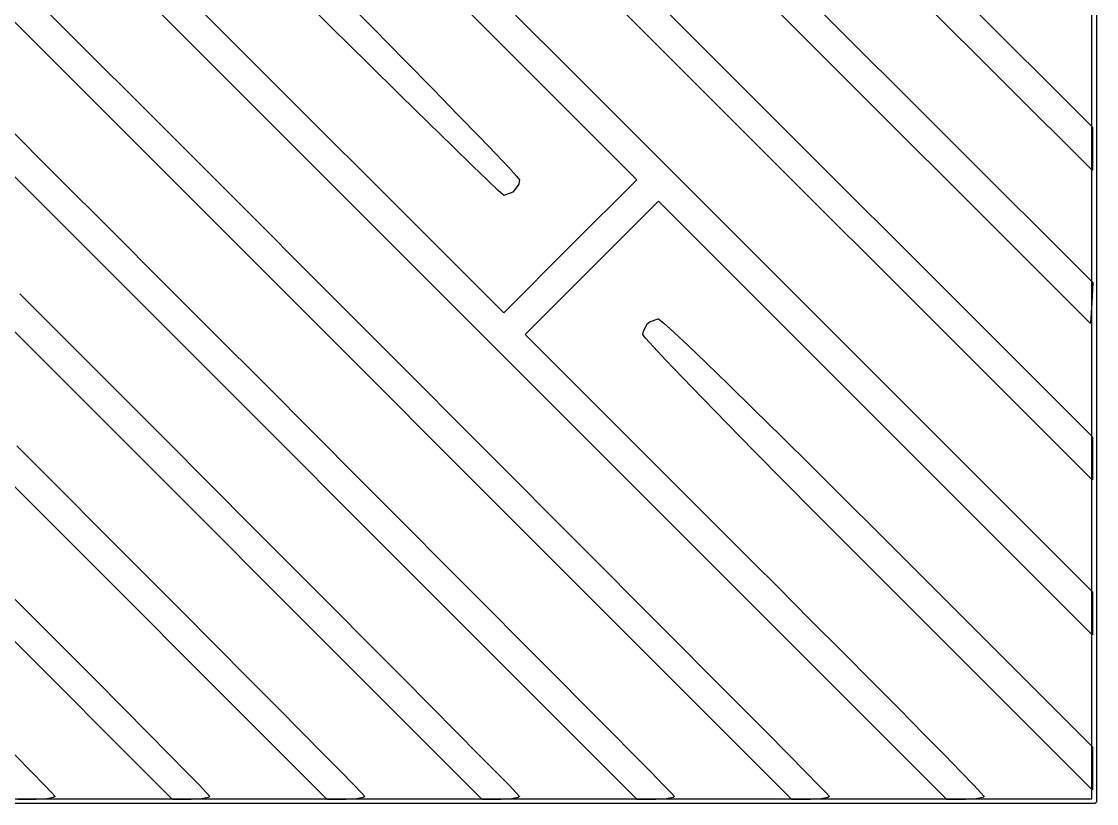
# Model space of a CAD drawing. Extents: x 195.4 to 235.6, y -143.1 to -103.
# Drawn here: x 212.04 to 235.55, y -143.05 to -125.95 of the extents above; entities that cross this region are included whole.
import ezdxf

# ---------------------------------------------------------------- set-up
doc = ezdxf.new("R2010")
doc.units = 0
doc.layers.add('BLACK', color=7, linetype='CONTINUOUS')

msp = doc.modelspace()

# ---------------------------------------------------------------- linework, layer by layer
at = {"layer": 'BLACK', "linetype": 'CONTINUOUS'}
for p, q in [((203.413, -102.99), (235.46, -135.036)), ((235.45, -142.95), (235.45, -103.05)), ((235.55, -103.002), (235.55, -142.998)), ((232.278, -142.96), (195.49, -106.172)), ((212.191, -126.259), (195.49, -109.559)), ((235.41, -132.548), (220.636, -117.772)), ((209.107, -118.844), (222.587, -132.323)), ((225.5, -129.41), (218.794, -122.703)), ((230.782, -123.586), (235.46, -128.264)), ((235.453, -129.201), (230.542, -124.291)), ((235.453, -135.975), (223.938, -124.46)), ((218.833, -126.087), (217.974, -125.236)), ((212.221, -125.346), (213.46, -126.584)), ((218.992, -125.354), (219.738, -126.107)), ((229.263, -125.453), (235.47, -131.66)), ((222.846, -125.81), (224.009, -126.972)), ((219.618, -126.863), (218.833, -126.087)), ((218.833, -126.087), (218.833, -126.087)), ((219.738, -126.107), (219.738, -126.107)), ((219.738, -126.107), (219.738, -126.107)), ((219.738, -126.107), (220.424, -126.803)), ((228.891, -142.96), (212.191, -126.259)), ((212.191, -126.259), (212.191, -126.259)), ((213.46, -126.584), (213.46, -126.584)), ((213.46, -126.584), (214.694, -127.819)), ((220.323, -127.559), (219.618, -126.863)), ((219.618, -126.863), (219.618, -126.863)), ((220.424, -126.803), (220.424, -126.803)), ((220.424, -126.803), (221.043, -127.433)), ((224.009, -126.972), (224.009, -126.972)), ((224.009, -126.972), (235.46, -138.423)), ((220.943, -128.169), (220.323, -127.559)), ((220.323, -127.559), (220.323, -127.559)), ((221.043, -127.433), (221.043, -127.433)), ((221.043, -127.433), (221.043, -127.433)), ((221.043, -127.433), (221.588, -127.99)), ((214.694, -127.819), (215.919, -129.045)), ((225.505, -142.96), (210.497, -127.953)), ((221.588, -127.99), (221.588, -127.991)), ((221.588, -127.991), (221.588, -127.991)), ((221.588, -127.991), (222.05, -128.467)), ((211.662, -128.173), (212.834, -129.345)), ((221.472, -128.687), (220.943, -128.169)), ((220.943, -128.169), (220.943, -128.169)), ((220.943, -128.169), (220.943, -128.169)), ((235.46, -128.264), (235.46, -128.264)), ((235.46, -128.264), (235.46, -128.264)), ((235.46, -128.264), (235.46, -128.264)), ((235.46, -128.264), (235.461, -128.264)), ((235.461, -128.264), (235.461, -128.265)), ((235.461, -128.265), (235.461, -128.265)), ((235.461, -128.265), (235.461, -128.265)), ((235.461, -128.265), (235.461, -128.265)), ((235.461, -128.265), (235.461, -128.265)), ((235.461, -128.265), (235.461, -128.266)), ((235.461, -128.266), (235.461, -128.266)), ((235.461, -128.266), (235.461, -128.266)), ((235.461, -128.266), (235.461, -128.266)), ((235.461, -128.266), (235.461, -128.267)), ((235.461, -128.267), (235.461, -128.267)), ((235.461, -128.267), (235.461, -129.198)), ((222.05, -128.467), (222.05, -128.467)), ((222.05, -128.467), (222.423, -128.855)), ((221.905, -129.11), (221.472, -128.687)), ((221.472, -128.687), (221.472, -128.687)), ((221.472, -128.687), (221.472, -128.687)), ((215.919, -129.045), (215.919, -129.045)), ((215.919, -129.045), (217.129, -130.255)), ((222.423, -128.855), (222.424, -128.855)), ((222.424, -128.855), (222.424, -128.855)), ((222.424, -128.855), (222.699, -129.147)), ((222.237, -129.43), (221.905, -129.11)), ((221.905, -129.11), (221.905, -129.11)), ((221.905, -129.11), (221.905, -129.11)), ((222.699, -129.147), (222.699, -129.147)), ((222.699, -129.147), (222.699, -129.147)), ((222.699, -129.147), (222.7, -129.147)), ((222.7, -129.147), (222.871, -129.335)), ((235.454, -129.202), (235.453, -129.201)), ((235.453, -129.201), (235.453, -129.201)), ((235.455, -129.202), (235.454, -129.202)), ((235.454, -129.202), (235.454, -129.202)), ((235.454, -129.202), (235.454, -129.202)), ((235.454, -129.202), (235.454, -129.202)), ((235.454, -129.202), (235.454, -129.202)), ((235.454, -129.202), (235.454, -129.202)), ((235.454, -129.202), (235.454, -129.202)), ((235.456, -129.202), (235.455, -129.202)), ((235.455, -129.202), (235.455, -129.202)), ((235.455, -129.202), (235.455, -129.202)), ((235.455, -129.202), (235.455, -129.202)), ((235.457, -129.202), (235.456, -129.202)), ((235.456, -129.202), (235.456, -129.202)), ((235.456, -129.202), (235.456, -129.202)), ((235.456, -129.202), (235.456, -129.202)), ((235.458, -129.202), (235.457, -129.202)), ((235.457, -129.202), (235.457, -129.202)), ((235.457, -129.202), (235.457, -129.202)), ((235.457, -129.202), (235.457, -129.202)), ((235.459, -129.202), (235.458, -129.202)), ((235.458, -129.202), (235.458, -129.202)), ((235.458, -129.202), (235.458, -129.202)), ((235.458, -129.202), (235.458, -129.202)), ((235.46, -129.201), (235.459, -129.202)), ((235.459, -129.202), (235.459, -129.202)), ((235.459, -129.202), (235.459, -129.202)), ((235.459, -129.202), (235.459, -129.202)), ((235.461, -129.2), (235.46, -129.2)), ((235.46, -129.2), (235.46, -129.2)), ((235.46, -129.2), (235.46, -129.2)), ((235.46, -129.2), (235.46, -129.201)), ((235.46, -129.201), (235.46, -129.201)), ((235.46, -129.201), (235.46, -129.201)), ((235.46, -129.201), (235.46, -129.201)), ((235.46, -129.201), (235.46, -129.201)), ((235.461, -129.198), (235.461, -129.198)), ((235.461, -129.198), (235.461, -129.198)), ((235.461, -129.198), (235.461, -129.198)), ((235.461, -129.198), (235.461, -129.198)), ((235.461, -129.198), (235.461, -129.199)), ((235.461, -129.199), (235.461, -129.199)), ((235.461, -129.199), (235.461, -129.199)), ((235.461, -129.199), (235.461, -129.199)), ((235.461, -129.199), (235.461, -129.2)), ((212.834, -129.345), (212.834, -129.345)), ((212.834, -129.345), (213.996, -130.508)), ((222.463, -129.644), (222.237, -129.43)), ((222.237, -129.43), (222.237, -129.43)), ((222.237, -129.43), (222.237, -129.43)), ((222.915, -129.505), (222.791, -129.678)), ((222.871, -129.335), (222.871, -129.335)), ((222.871, -129.335), (222.871, -129.335)), ((222.871, -129.335), (222.871, -129.335)), ((222.871, -129.335), (222.93, -129.411)), ((222.916, -129.504), (222.915, -129.504)), ((222.915, -129.504), (222.915, -129.505)), ((222.915, -129.505), (222.915, -129.505)), ((222.931, -129.415), (222.916, -129.503)), ((222.916, -129.503), (222.916, -129.503)), ((222.916, -129.503), (222.916, -129.503)), ((222.916, -129.503), (222.916, -129.503)), ((222.916, -129.503), (222.916, -129.503)), ((222.916, -129.503), (222.916, -129.504)), ((222.916, -129.504), (222.916, -129.504)), ((222.916, -129.504), (222.916, -129.504)), ((222.916, -129.504), (222.916, -129.504)), ((222.93, -129.411), (222.93, -129.411)), ((222.93, -129.411), (222.93, -129.411)), ((222.93, -129.411), (222.93, -129.411)), ((222.93, -129.411), (222.93, -129.412)), ((222.93, -129.412), (222.93, -129.412)), ((222.93, -129.412), (222.93, -129.412)), ((222.93, -129.412), (222.93, -129.412)), ((222.93, -129.412), (222.93, -129.412)), ((222.93, -129.412), (222.931, -129.413)), ((222.931, -129.413), (222.931, -129.413)), ((222.931, -129.413), (222.931, -129.413)), ((222.931, -129.413), (222.931, -129.413)), ((222.931, -129.413), (222.931, -129.414)), ((222.931, -129.414), (222.931, -129.414)), ((222.931, -129.414), (222.931, -129.414)), ((222.931, -129.414), (222.931, -129.414)), ((222.931, -129.414), (222.931, -129.415)), ((222.931, -129.415), (222.931, -129.415)), ((222.931, -129.415), (222.931, -129.415)), ((224.044, -130.866), (225.5, -129.41)), ((222.118, -142.96), (208.804, -129.646)), ((222.576, -129.744), (222.463, -129.644)), ((222.463, -129.644), (222.463, -129.644)), ((222.463, -129.644), (222.463, -129.644)), ((222.463, -129.644), (222.463, -129.644)), ((222.576, -129.745), (222.576, -129.744)), ((222.588, -129.753), (222.576, -129.745)), ((222.576, -129.745), (222.576, -129.745)), ((222.576, -129.745), (222.576, -129.745)), ((222.589, -129.753), (222.588, -129.753)), ((222.59, -129.753), (222.589, -129.753)), ((222.589, -129.753), (222.589, -129.753)), ((222.589, -129.753), (222.589, -129.753)), ((222.589, -129.753), (222.589, -129.753)), ((222.591, -129.753), (222.59, -129.753)), ((222.59, -129.753), (222.59, -129.753)), ((222.59, -129.753), (222.59, -129.753)), ((222.59, -129.753), (222.59, -129.753)), ((222.592, -129.753), (222.591, -129.753)), ((222.591, -129.753), (222.591, -129.753)), ((222.591, -129.753), (222.591, -129.753)), ((222.591, -129.753), (222.591, -129.753)), ((222.593, -129.753), (222.592, -129.753)), ((222.592, -129.753), (222.592, -129.753)), ((222.592, -129.753), (222.592, -129.753)), ((222.592, -129.753), (222.592, -129.753)), ((222.788, -129.68), (222.593, -129.753)), ((222.593, -129.753), (222.593, -129.753)), ((222.593, -129.753), (222.593, -129.753)), ((222.789, -129.68), (222.788, -129.68)), ((222.79, -129.679), (222.789, -129.679)), ((222.789, -129.679), (222.789, -129.679)), ((222.789, -129.679), (222.789, -129.679)), ((222.789, -129.679), (222.789, -129.68)), ((222.791, -129.678), (222.79, -129.679)), ((222.79, -129.679), (222.79, -129.679)), ((222.79, -129.679), (222.79, -129.679)), ((222.79, -129.679), (222.79, -129.679)), ((222.79, -129.679), (222.79, -129.679)), ((222.791, -129.678), (222.791, -129.678)), ((225.974, -129.883), (224.517, -131.34)), ((230.711, -134.62), (225.974, -129.883)), ((217.129, -130.255), (218.317, -131.445)), ((213.996, -130.508), (213.996, -130.508)), ((213.996, -130.508), (215.142, -131.655)), ((222.587, -132.323), (224.044, -130.866)), ((224.044, -130.866), (224.044, -130.866)), ((218.731, -142.96), (207.111, -131.339)), ((224.517, -131.34), (223.06, -132.796)), ((224.517, -131.34), (224.517, -131.34)), ((218.317, -131.445), (218.317, -131.445)), ((218.317, -131.445), (219.478, -132.607)), ((215.142, -131.655), (215.142, -131.655)), ((215.142, -131.655), (216.265, -132.78)), ((235.471, -131.664), (235.445, -132.104)), ((235.47, -131.66), (235.47, -131.66)), ((235.47, -131.66), (235.47, -131.66)), ((235.47, -131.66), (235.47, -131.66)), ((235.47, -131.66), (235.47, -131.661)), ((235.47, -131.661), (235.47, -131.661)), ((235.47, -131.661), (235.471, -131.661)), ((235.471, -131.661), (235.471, -131.661)), ((235.471, -131.661), (235.471, -131.662)), ((235.471, -131.662), (235.471, -131.662)), ((235.471, -131.662), (235.471, -131.662)), ((235.471, -131.662), (235.471, -131.662)), ((235.471, -131.662), (235.471, -131.662)), ((235.471, -131.662), (235.471, -131.663)), ((235.471, -131.663), (235.471, -131.663)), ((235.471, -131.663), (235.471, -131.663)), ((235.471, -131.663), (235.471, -131.663)), ((235.471, -131.663), (235.471, -131.664)), ((235.471, -131.664), (235.471, -131.664)), ((235.471, -131.664), (235.471, -131.664)), ((212.004, -131.903), (213.084, -132.984)), ((235.445, -132.104), (235.419, -132.544)), ((225.641, -132.721), (225.732, -132.557)), ((225.732, -132.557), (225.733, -132.556)), ((225.732, -132.557), (225.732, -132.557)), ((225.732, -132.557), (225.732, -132.557)), ((225.732, -132.557), (225.732, -132.557)), ((225.732, -132.557), (225.732, -132.557)), ((225.733, -132.556), (225.734, -132.555)), ((225.733, -132.556), (225.733, -132.556)), ((225.733, -132.556), (225.733, -132.556)), ((225.733, -132.556), (225.733, -132.556)), ((225.734, -132.555), (225.793, -132.51)), ((225.734, -132.555), (225.734, -132.555)), ((225.734, -132.555), (225.734, -132.555)), ((225.793, -132.51), (225.793, -132.51)), ((225.793, -132.51), (225.793, -132.51)), ((225.793, -132.51), (225.793, -132.51)), ((225.793, -132.51), (225.794, -132.51)), ((225.794, -132.509), (225.968, -132.453)), ((225.794, -132.51), (225.794, -132.509)), ((225.794, -132.509), (225.794, -132.509)), ((225.794, -132.509), (225.794, -132.509)), ((225.968, -132.453), (225.968, -132.453)), ((225.968, -132.453), (225.969, -132.453)), ((225.969, -132.453), (225.969, -132.453)), ((225.969, -132.453), (225.969, -132.453)), ((225.969, -132.453), (225.969, -132.453)), ((225.969, -132.453), (225.969, -132.453)), ((225.969, -132.453), (225.97, -132.453)), ((225.97, -132.453), (225.97, -132.453)), ((225.97, -132.453), (225.97, -132.453)), ((225.97, -132.453), (225.97, -132.453)), ((225.97, -132.453), (225.971, -132.453)), ((225.971, -132.453), (225.971, -132.453)), ((225.971, -132.453), (225.971, -132.453)), ((225.971, -132.453), (225.971, -132.453)), ((225.971, -132.453), (225.972, -132.453)), ((225.972, -132.453), (225.981, -132.457)), ((225.981, -132.457), (225.981, -132.457)), ((225.981, -132.457), (225.981, -132.457)), ((225.981, -132.457), (225.981, -132.457)), ((225.981, -132.457), (225.982, -132.457)), ((225.982, -132.457), (225.982, -132.457)), ((225.982, -132.457), (225.982, -132.458)), ((225.982, -132.458), (225.982, -132.458)), ((225.982, -132.458), (226.09, -132.545)), ((226.09, -132.545), (226.09, -132.545)), ((226.09, -132.545), (226.09, -132.545)), ((226.09, -132.545), (226.09, -132.545)), ((226.09, -132.545), (226.306, -132.742)), ((235.411, -132.548), (235.41, -132.548)), ((235.412, -132.548), (235.411, -132.548)), ((235.411, -132.548), (235.411, -132.548)), ((235.411, -132.548), (235.411, -132.548)), ((235.411, -132.548), (235.411, -132.548)), ((235.412, -132.549), (235.412, -132.548)), ((235.413, -132.549), (235.412, -132.549)), ((235.412, -132.549), (235.412, -132.549)), ((235.412, -132.549), (235.412, -132.549)), ((235.412, -132.549), (235.412, -132.549)), ((235.414, -132.549), (235.413, -132.549)), ((235.413, -132.549), (235.413, -132.549)), ((235.413, -132.549), (235.413, -132.549)), ((235.413, -132.549), (235.413, -132.549)), ((235.415, -132.549), (235.414, -132.549)), ((235.414, -132.549), (235.414, -132.549)), ((235.414, -132.549), (235.414, -132.549)), ((235.414, -132.549), (235.414, -132.549)), ((235.416, -132.549), (235.415, -132.549)), ((235.415, -132.549), (235.415, -132.549)), ((235.415, -132.549), (235.415, -132.549)), ((235.415, -132.549), (235.415, -132.549)), ((235.417, -132.548), (235.416, -132.548)), ((235.416, -132.548), (235.416, -132.548)), ((235.416, -132.548), (235.416, -132.549)), ((235.416, -132.549), (235.416, -132.549)), ((235.416, -132.549), (235.416, -132.549)), ((235.418, -132.548), (235.417, -132.548)), ((235.417, -132.548), (235.417, -132.548)), ((235.417, -132.548), (235.417, -132.548)), ((235.417, -132.548), (235.417, -132.548)), ((235.417, -132.548), (235.417, -132.548)), ((235.419, -132.546), (235.418, -132.546)), ((235.418, -132.546), (235.418, -132.547)), ((235.418, -132.547), (235.418, -132.547)), ((235.418, -132.547), (235.418, -132.547)), ((235.418, -132.547), (235.418, -132.547)), ((235.418, -132.547), (235.418, -132.547)), ((235.418, -132.547), (235.418, -132.548)), ((235.419, -132.544), (235.419, -132.544)), ((235.419, -132.544), (235.419, -132.545)), ((235.419, -132.545), (235.419, -132.545)), ((235.419, -132.545), (235.419, -132.545)), ((235.419, -132.545), (235.419, -132.545)), ((235.419, -132.545), (235.419, -132.546)), ((235.419, -132.546), (235.419, -132.546)), ((235.419, -132.546), (235.419, -132.546)), ((216.265, -132.78), (217.361, -133.877)), ((219.478, -132.607), (220.607, -133.738)), ((223.06, -132.796), (228.073, -137.81)), ((225.63, -132.792), (225.641, -132.722)), ((225.63, -132.793), (225.63, -132.792)), ((225.63, -132.792), (225.63, -132.792)), ((225.63, -132.794), (225.63, -132.793)), ((225.63, -132.793), (225.63, -132.793)), ((225.63, -132.793), (225.63, -132.793)), ((225.63, -132.793), (225.63, -132.793)), ((225.631, -132.795), (225.63, -132.794)), ((225.63, -132.794), (225.63, -132.794)), ((225.63, -132.794), (225.63, -132.794)), ((225.63, -132.794), (225.63, -132.794)), ((225.63, -132.794), (225.63, -132.794)), ((225.63, -132.794), (225.63, -132.794)), ((225.63, -132.794), (225.63, -132.794)), ((225.69, -132.874), (225.631, -132.795)), ((225.631, -132.795), (225.631, -132.795)), ((225.631, -132.795), (225.631, -132.795)), ((225.641, -132.722), (225.641, -132.721)), ((225.641, -132.721), (225.641, -132.721)), ((225.641, -132.721), (225.641, -132.721)), ((225.641, -132.721), (225.641, -132.721)), ((225.641, -132.721), (225.641, -132.721)), ((225.641, -132.722), (225.641, -132.722)), ((225.641, -132.722), (225.641, -132.722)), ((226.306, -132.742), (226.306, -132.742)), ((226.306, -132.742), (226.306, -132.742)), ((226.306, -132.742), (226.306, -132.742)), ((226.306, -132.742), (226.62, -133.038)), ((215.345, -142.96), (205.417, -133.033)), ((213.084, -132.984), (213.084, -132.984)), ((213.084, -132.984), (214.141, -134.043)), ((225.69, -132.875), (225.69, -132.874)), ((225.69, -132.874), (225.69, -132.874)), ((225.69, -132.874), (225.69, -132.874)), ((225.86, -133.064), (225.69, -132.875)), ((226.62, -133.038), (226.62, -133.038)), ((226.62, -133.038), (226.62, -133.038)), ((226.62, -133.038), (227.023, -133.424)), ((226.132, -133.354), (225.86, -133.064)), ((225.86, -133.064), (225.86, -133.064)), ((225.86, -133.064), (225.86, -133.064)), ((225.86, -133.064), (225.86, -133.064)), ((226.497, -133.736), (226.132, -133.354)), ((226.132, -133.354), (226.132, -133.354)), ((226.132, -133.354), (226.132, -133.354)), ((227.023, -133.424), (227.023, -133.424)), ((227.023, -133.424), (227.023, -133.424)), ((227.023, -133.424), (227.506, -133.892)), ((220.607, -133.738), (220.607, -133.738)), ((220.607, -133.738), (221.696, -134.829)), ((226.947, -134.201), (226.497, -133.736)), ((226.497, -133.736), (226.497, -133.736)), ((226.497, -133.736), (226.497, -133.736)), ((217.361, -133.877), (217.361, -133.877)), ((217.361, -133.877), (218.423, -134.941)), ((227.506, -133.892), (227.506, -133.892)), ((227.506, -133.892), (227.506, -133.892)), ((227.506, -133.892), (228.058, -134.432)), ((214.141, -134.043), (214.141, -134.043)), ((214.141, -134.043), (215.169, -135.072)), ((227.473, -134.74), (226.947, -134.201)), ((226.947, -134.201), (226.947, -134.201)), ((226.947, -134.201), (226.947, -134.201)), ((228.058, -134.432), (228.058, -134.432)), ((228.058, -134.432), (228.671, -135.035)), ((235.453, -139.361), (230.711, -134.62)), ((230.711, -134.62), (230.711, -134.62)), ((221.696, -134.829), (221.696, -134.829)), ((221.696, -134.829), (222.741, -135.877)), ((228.066, -135.343), (227.473, -134.74)), ((227.473, -134.74), (227.473, -134.74)), ((215.169, -135.072), (215.169, -135.072)), ((215.169, -135.072), (216.162, -136.067)), ((218.423, -134.941), (218.423, -134.941)), ((218.423, -134.941), (219.444, -135.964)), ((228.671, -135.035), (228.671, -135.035)), ((228.671, -135.035), (228.671, -135.035)), ((228.671, -135.035), (229.336, -135.692)), ((235.46, -135.036), (235.46, -135.036)), ((235.46, -135.036), (235.46, -135.037)), ((235.46, -135.037), (235.46, -135.037)), ((235.46, -135.037), (235.461, -135.037)), ((235.461, -135.037), (235.461, -135.037)), ((235.461, -135.037), (235.461, -135.038)), ((235.461, -135.038), (235.461, -135.038)), ((235.461, -135.038), (235.461, -135.038)), ((235.461, -135.038), (235.461, -135.038)), ((235.461, -135.038), (235.461, -135.038)), ((235.461, -135.038), (235.461, -135.039)), ((235.461, -135.039), (235.461, -135.039)), ((235.461, -135.039), (235.461, -135.039)), ((235.461, -135.039), (235.461, -135.039)), ((235.461, -135.039), (235.461, -135.04)), ((235.461, -135.04), (235.461, -135.971)), ((211.943, -135.232), (212.901, -136.191)), ((228.716, -136.002), (228.066, -135.343)), ((228.066, -135.343), (228.066, -135.343)), ((228.066, -135.343), (228.066, -135.343)), ((228.066, -135.343), (228.066, -135.343)), ((228.066, -135.343), (228.066, -135.343)), ((229.336, -135.692), (229.336, -135.692)), ((229.336, -135.692), (229.336, -135.692)), ((229.336, -135.692), (230.043, -136.394)), ((216.162, -136.067), (217.112, -137.02)), ((219.444, -135.964), (219.444, -135.964)), ((219.444, -135.964), (220.418, -136.941)), ((222.741, -135.877), (223.736, -136.874)), ((229.415, -136.707), (228.716, -136.002)), ((228.716, -136.002), (228.716, -136.002)), ((228.716, -136.002), (228.716, -136.002)), ((235.454, -135.975), (235.453, -135.975)), ((235.453, -135.975), (235.453, -135.975)), ((235.454, -135.976), (235.454, -135.975)), ((235.454, -135.975), (235.454, -135.975)), ((235.454, -135.975), (235.454, -135.975)), ((235.455, -135.976), (235.454, -135.976)), ((235.454, -135.976), (235.454, -135.976)), ((235.454, -135.976), (235.454, -135.976)), ((235.454, -135.976), (235.454, -135.976)), ((235.456, -135.976), (235.455, -135.976)), ((235.455, -135.976), (235.455, -135.976)), ((235.455, -135.976), (235.455, -135.976)), ((235.455, -135.976), (235.455, -135.976)), ((235.457, -135.976), (235.456, -135.976)), ((235.456, -135.976), (235.456, -135.976)), ((235.456, -135.976), (235.456, -135.976)), ((235.456, -135.976), (235.456, -135.976)), ((235.458, -135.976), (235.457, -135.976)), ((235.457, -135.976), (235.457, -135.976)), ((235.457, -135.976), (235.457, -135.976)), ((235.457, -135.976), (235.457, -135.976)), ((235.459, -135.975), (235.458, -135.976)), ((235.458, -135.976), (235.458, -135.976)), ((235.458, -135.976), (235.458, -135.976)), ((235.458, -135.976), (235.458, -135.976)), ((235.46, -135.975), (235.459, -135.975)), ((235.459, -135.975), (235.459, -135.975)), ((235.459, -135.975), (235.459, -135.975)), ((235.459, -135.975), (235.459, -135.975)), ((235.461, -135.974), (235.46, -135.974)), ((235.46, -135.974), (235.46, -135.974)), ((235.46, -135.974), (235.46, -135.974)), ((235.46, -135.974), (235.46, -135.974)), ((235.46, -135.974), (235.46, -135.975)), ((235.46, -135.975), (235.46, -135.975)), ((235.46, -135.975), (235.46, -135.975)), ((235.46, -135.975), (235.46, -135.975)), ((235.461, -135.971), (235.461, -135.972)), ((235.461, -135.972), (235.461, -135.972)), ((235.461, -135.972), (235.461, -135.972)), ((235.461, -135.972), (235.461, -135.972)), ((235.461, -135.972), (235.461, -135.972)), ((235.461, -135.972), (235.461, -135.973)), ((235.461, -135.973), (235.461, -135.973)), ((235.461, -135.973), (235.461, -135.973)), ((235.461, -135.973), (235.461, -135.974)), ((212.901, -136.191), (212.901, -136.191)), ((212.901, -136.191), (213.822, -137.115)), ((230.043, -136.394), (230.043, -136.394)), ((230.043, -136.394), (230.043, -136.394)), ((230.043, -136.394), (230.782, -137.132)), ((229.415, -136.707), (229.415, -136.707)), ((229.415, -136.707), (229.415, -136.707)), ((230.155, -137.45), (229.415, -136.707)), ((217.112, -137.02), (217.112, -137.02)), ((217.112, -137.02), (218.013, -137.924)), ((220.418, -136.941), (220.418, -136.941)), ((220.418, -136.941), (221.34, -137.866)), ((223.736, -136.874), (223.736, -136.874)), ((223.736, -136.874), (224.675, -137.816)), ((213.822, -137.115), (213.822, -137.115)), ((213.822, -137.115), (214.7, -137.995)), ((230.782, -137.132), (230.782, -137.132)), ((230.782, -137.132), (230.782, -137.132)), ((230.782, -137.132), (235.46, -141.81)), ((230.542, -137.837), (230.155, -137.45)), ((230.155, -137.45), (230.155, -137.45)), ((218.013, -137.924), (218.013, -137.924)), ((218.013, -137.924), (218.86, -138.774)), ((221.34, -137.866), (221.34, -137.866)), ((221.34, -137.866), (222.203, -138.732)), ((224.675, -137.816), (224.675, -137.816)), ((224.675, -137.816), (225.552, -138.696)), ((228.073, -137.81), (228.073, -137.81)), ((228.073, -137.81), (228.557, -138.294)), ((230.542, -137.838), (230.542, -137.837)), ((235.453, -142.748), (230.542, -137.838)), ((211.403, -138.083), (212.205, -138.888)), ((214.7, -137.995), (214.7, -137.995)), ((214.7, -137.995), (215.526, -138.825)), ((228.557, -138.294), (228.557, -138.294)), ((228.557, -138.294), (229.299, -139.038)), ((235.46, -138.423), (235.46, -138.423)), ((235.46, -138.423), (235.46, -138.423)), ((235.46, -138.423), (235.46, -138.424)), ((235.46, -138.424), (235.461, -138.424)), ((235.461, -138.424), (235.461, -138.424)), ((235.461, -138.424), (235.461, -138.424)), ((235.461, -138.424), (235.461, -138.425)), ((235.461, -138.425), (235.461, -138.425)), ((235.461, -138.425), (235.461, -138.425)), ((235.461, -138.425), (235.461, -138.425)), ((235.461, -138.425), (235.461, -138.425)), ((235.461, -138.425), (235.461, -138.425)), ((235.461, -138.425), (235.461, -138.426)), ((235.461, -138.426), (235.461, -138.426)), ((235.461, -138.426), (235.461, -138.426)), ((235.461, -138.426), (235.461, -139.358)), ((212.205, -138.888), (212.205, -138.888)), ((212.205, -138.888), (212.955, -139.641)), ((215.526, -138.825), (215.526, -138.825)), ((215.526, -138.825), (216.295, -139.598)), ((218.86, -138.774), (218.86, -138.774)), ((218.86, -138.774), (219.645, -139.563)), ((222.203, -138.732), (222.203, -138.732)), ((222.203, -138.732), (223.001, -139.534)), ((225.552, -138.696), (225.552, -138.696)), ((225.552, -138.696), (226.361, -139.509)), ((229.299, -139.038), (229.299, -139.038)), ((229.299, -139.038), (230.001, -139.743)), ((235.454, -139.362), (235.453, -139.361)), ((235.453, -139.361), (235.453, -139.361)), ((235.455, -139.362), (235.454, -139.362)), ((235.454, -139.362), (235.454, -139.362)), ((235.454, -139.362), (235.454, -139.362)), ((235.454, -139.362), (235.454, -139.362)), ((235.454, -139.362), (235.454, -139.362)), ((235.454, -139.362), (235.454, -139.362)), ((235.454, -139.362), (235.454, -139.362)), ((235.456, -139.362), (235.455, -139.362)), ((235.455, -139.362), (235.455, -139.362)), ((235.455, -139.362), (235.455, -139.362)), ((235.455, -139.362), (235.455, -139.362)), ((235.457, -139.362), (235.456, -139.362)), ((235.456, -139.362), (235.456, -139.362)), ((235.456, -139.362), (235.456, -139.362)), ((235.456, -139.362), (235.456, -139.362)), ((235.458, -139.362), (235.457, -139.362)), ((235.457, -139.362), (235.457, -139.362)), ((235.457, -139.362), (235.457, -139.362)), ((235.457, -139.362), (235.457, -139.362)), ((235.459, -139.362), (235.458, -139.362)), ((235.458, -139.362), (235.458, -139.362)), ((235.458, -139.362), (235.458, -139.362)), ((235.458, -139.362), (235.458, -139.362)), ((235.46, -139.361), (235.459, -139.362)), ((235.459, -139.362), (235.459, -139.362)), ((235.459, -139.362), (235.459, -139.362)), ((235.459, -139.362), (235.459, -139.362)), ((235.461, -139.36), (235.46, -139.36)), ((235.46, -139.36), (235.46, -139.36)), ((235.46, -139.36), (235.46, -139.36)), ((235.46, -139.36), (235.46, -139.361)), ((235.46, -139.361), (235.46, -139.361)), ((235.46, -139.361), (235.46, -139.361)), ((235.46, -139.361), (235.46, -139.361)), ((235.46, -139.361), (235.46, -139.361)), ((235.461, -139.358), (235.461, -139.358)), ((235.461, -139.358), (235.461, -139.358)), ((235.461, -139.358), (235.461, -139.358)), ((235.461, -139.358), (235.461, -139.358)), ((235.461, -139.358), (235.461, -139.359)), ((235.461, -139.359), (235.461, -139.359)), ((235.461, -139.359), (235.461, -139.359)), ((235.461, -139.359), (235.461, -139.359)), ((235.461, -139.359), (235.461, -139.36)), ((216.295, -139.598), (216.295, -139.598)), ((216.295, -139.598), (217, -140.306)), ((219.645, -139.563), (219.645, -139.563)), ((219.645, -139.563), (220.362, -140.283)), ((223.001, -139.534), (223.001, -139.534)), ((223.001, -139.534), (223.728, -140.265)), ((226.361, -139.509), (226.361, -139.509)), ((226.361, -139.509), (227.097, -140.249)), ((212.955, -139.641), (212.955, -139.641)), ((212.955, -139.641), (213.644, -140.335)), ((230.001, -139.743), (230.001, -139.743)), ((230.001, -139.743), (230.653, -140.399)), ((217, -140.306), (217, -140.306)), ((217, -140.306), (217.633, -140.944)), ((220.362, -140.283), (220.362, -140.283)), ((220.362, -140.283), (221.004, -140.93)), ((223.728, -140.265), (223.728, -140.265)), ((223.728, -140.265), (224.378, -140.919)), ((227.097, -140.249), (227.097, -140.249)), ((227.097, -140.249), (227.753, -140.909)), ((213.644, -140.335), (213.644, -140.335)), ((213.644, -140.335), (214.265, -140.961)), ((230.653, -140.399), (230.653, -140.399)), ((230.653, -140.399), (231.247, -140.998)), ((214.265, -140.961), (214.265, -140.961)), ((214.265, -140.961), (214.812, -141.512)), ((217.633, -140.944), (217.633, -140.944)), ((217.633, -140.944), (218.188, -141.503)), ((221.004, -140.93), (221.004, -140.93)), ((221.004, -140.93), (221.565, -141.496)), ((224.378, -140.919), (224.378, -140.919)), ((224.378, -140.919), (224.944, -141.49)), ((227.753, -140.909), (227.753, -140.909)), ((227.753, -140.909), (228.325, -141.485)), ((231.247, -140.998), (231.247, -140.998)), ((231.247, -140.998), (231.247, -140.998)), ((231.247, -140.998), (231.773, -141.531)), ((218.188, -141.503), (218.188, -141.503)), ((218.188, -141.503), (218.657, -141.978)), ((221.565, -141.496), (221.565, -141.496)), ((221.565, -141.496), (222.039, -141.975)), ((224.944, -141.49), (224.944, -141.49)), ((224.944, -141.49), (225.422, -141.972)), ((228.325, -141.485), (228.325, -141.485)), ((228.325, -141.485), (228.805, -141.97)), ((214.812, -141.512), (214.812, -141.512)), ((214.812, -141.512), (214.812, -141.512)), ((214.812, -141.512), (215.276, -141.982)), ((231.773, -141.531), (231.773, -141.531)), ((231.773, -141.531), (232.224, -141.989)), ((218.657, -141.978), (218.657, -141.978)), ((218.657, -141.978), (219.034, -142.361)), ((222.039, -141.975), (222.039, -141.975)), ((222.039, -141.975), (222.039, -141.975)), ((222.039, -141.975), (222.419, -142.36)), ((225.422, -141.972), (225.422, -141.972)), ((225.422, -141.972), (225.422, -141.972)), ((225.422, -141.972), (225.804, -142.36)), ((228.805, -141.97), (228.805, -141.97)), ((228.805, -141.97), (228.805, -141.97)), ((228.805, -141.97), (229.189, -142.359)), ((235.46, -141.81), (235.46, -141.81)), ((235.46, -141.81), (235.46, -141.811)), ((235.46, -141.811), (235.46, -141.811)), ((235.46, -141.811), (235.461, -141.811)), ((235.461, -141.811), (235.461, -141.811)), ((235.461, -141.811), (235.461, -141.812)), ((235.461, -141.812), (235.461, -141.812)), ((235.461, -141.812), (235.461, -141.812)), ((235.461, -141.812), (235.461, -141.812)), ((235.461, -141.812), (235.461, -141.812)), ((235.461, -141.812), (235.461, -141.813)), ((235.461, -141.813), (235.461, -141.813)), ((235.461, -141.813), (235.461, -141.813)), ((235.461, -141.813), (235.461, -141.813)), ((235.461, -141.813), (235.461, -141.814)), ((235.461, -141.814), (235.461, -142.744)), ((211.896, -141.987), (212.266, -142.363)), ((215.276, -141.982), (215.276, -141.982)), ((215.276, -141.982), (215.65, -142.362)), ((232.224, -141.989), (232.224, -141.989)), ((232.224, -141.989), (232.589, -142.362)), ((212.266, -142.363), (212.266, -142.363)), ((212.266, -142.363), (212.266, -142.363)), ((212.266, -142.363), (212.54, -142.644)), ((215.65, -142.362), (215.65, -142.362)), ((215.65, -142.362), (215.926, -142.645)), ((219.034, -142.361), (219.034, -142.361)), ((219.034, -142.361), (219.312, -142.645)), ((222.419, -142.36), (222.698, -142.645)), ((222.419, -142.36), (222.419, -142.36)), ((222.419, -142.36), (222.419, -142.36)), ((222.419, -142.36), (222.419, -142.36)), ((225.804, -142.36), (225.804, -142.36)), ((225.804, -142.36), (225.804, -142.36)), ((225.804, -142.36), (226.084, -142.646)), ((229.189, -142.359), (229.189, -142.359)), ((229.189, -142.359), (229.189, -142.359)), ((229.189, -142.359), (229.471, -142.646)), ((232.589, -142.362), (232.589, -142.362)), ((232.589, -142.362), (232.589, -142.362)), ((232.589, -142.362), (232.861, -142.643)), ((212.54, -142.644), (212.54, -142.644)), ((212.54, -142.644), (212.54, -142.644)), ((212.54, -142.644), (212.711, -142.822)), ((215.926, -142.645), (215.926, -142.645)), ((215.926, -142.645), (215.926, -142.645)), ((215.926, -142.645), (216.097, -142.823)), ((219.312, -142.645), (219.312, -142.645)), ((219.312, -142.645), (219.312, -142.645)), ((219.312, -142.645), (219.484, -142.823)), ((222.698, -142.645), (222.698, -142.645)), ((222.698, -142.645), (222.698, -142.645)), ((222.698, -142.645), (222.87, -142.824)), ((226.084, -142.646), (226.084, -142.646)), ((226.084, -142.646), (226.084, -142.646)), ((226.084, -142.646), (226.257, -142.824)), ((229.471, -142.646), (229.471, -142.646)), ((229.471, -142.646), (229.471, -142.646)), ((229.471, -142.646), (229.644, -142.824)), ((232.861, -142.643), (232.861, -142.643)), ((232.861, -142.643), (232.861, -142.643)), ((232.861, -142.643), (233.031, -142.822)), ((212.744, -142.919), (212.599, -142.949)), ((212.711, -142.822), (212.711, -142.822)), ((212.711, -142.822), (212.711, -142.822)), ((212.711, -142.822), (212.711, -142.823)), ((212.711, -142.823), (212.769, -142.889)), ((212.745, -142.918), (212.744, -142.919)), ((212.744, -142.919), (212.744, -142.919)), ((212.746, -142.918), (212.745, -142.918)), ((212.745, -142.918), (212.745, -142.918)), ((212.745, -142.918), (212.745, -142.918)), ((212.745, -142.918), (212.745, -142.918)), ((212.769, -142.896), (212.746, -142.917)), ((212.746, -142.917), (212.746, -142.917)), ((212.746, -142.917), (212.746, -142.918)), ((212.746, -142.918), (212.746, -142.918)), ((212.746, -142.918), (212.746, -142.918)), ((212.746, -142.918), (212.746, -142.918)), ((212.769, -142.889), (212.769, -142.889)), ((212.769, -142.889), (212.77, -142.89)), ((212.77, -142.896), (212.769, -142.896)), ((212.769, -142.896), (212.769, -142.896)), ((212.77, -142.89), (212.77, -142.89)), ((212.77, -142.89), (212.77, -142.89)), ((212.77, -142.89), (212.77, -142.89)), ((212.77, -142.89), (212.77, -142.891)), ((212.77, -142.891), (212.77, -142.891)), ((212.77, -142.891), (212.77, -142.891)), ((212.77, -142.891), (212.77, -142.891)), ((212.77, -142.891), (212.771, -142.892)), ((212.771, -142.894), (212.77, -142.894)), ((212.77, -142.894), (212.77, -142.894)), ((212.77, -142.894), (212.77, -142.894)), ((212.77, -142.894), (212.77, -142.895)), ((212.77, -142.895), (212.77, -142.895)), ((212.77, -142.895), (212.77, -142.895)), ((212.77, -142.895), (212.77, -142.895)), ((212.77, -142.895), (212.77, -142.896)), ((212.77, -142.896), (212.77, -142.896)), ((212.77, -142.896), (212.77, -142.896)), ((212.771, -142.892), (212.771, -142.892)), ((212.771, -142.892), (212.771, -142.892)), ((212.771, -142.892), (212.771, -142.892)), ((212.771, -142.892), (212.771, -142.892)), ((212.771, -142.892), (212.771, -142.893)), ((212.771, -142.893), (212.771, -142.893)), ((212.771, -142.893), (212.771, -142.893)), ((212.771, -142.893), (212.771, -142.893)), ((212.771, -142.893), (212.771, -142.894)), ((216.131, -142.919), (215.986, -142.949)), ((216.097, -142.823), (216.097, -142.823)), ((216.097, -142.823), (216.097, -142.823)), ((216.097, -142.823), (216.097, -142.823)), ((216.097, -142.823), (216.156, -142.889)), ((216.132, -142.918), (216.131, -142.918)), ((216.131, -142.918), (216.131, -142.918)), ((216.131, -142.918), (216.131, -142.919)), ((216.131, -142.919), (216.131, -142.919)), ((216.133, -142.918), (216.132, -142.918)), ((216.132, -142.918), (216.132, -142.918)), ((216.132, -142.918), (216.132, -142.918)), ((216.132, -142.918), (216.132, -142.918)), ((216.132, -142.918), (216.132, -142.918)), ((216.156, -142.896), (216.133, -142.917)), ((216.133, -142.917), (216.133, -142.917)), ((216.133, -142.917), (216.133, -142.918)), ((216.156, -142.889), (216.156, -142.889)), ((216.156, -142.889), (216.156, -142.89)), ((216.156, -142.89), (216.157, -142.89)), ((216.157, -142.895), (216.156, -142.896)), ((216.156, -142.896), (216.156, -142.896)), ((216.156, -142.896), (216.156, -142.896)), ((216.156, -142.896), (216.156, -142.896)), ((216.156, -142.896), (216.156, -142.896)), ((216.157, -142.89), (216.157, -142.89)), ((216.157, -142.89), (216.157, -142.89)), ((216.157, -142.89), (216.157, -142.891)), ((216.157, -142.891), (216.157, -142.891)), ((216.157, -142.891), (216.157, -142.891)), ((216.157, -142.891), (216.157, -142.891)), ((216.157, -142.891), (216.157, -142.892)), ((216.157, -142.892), (216.157, -142.892)), ((216.157, -142.892), (216.157, -142.892)), ((216.157, -142.892), (216.157, -142.892)), ((216.157, -142.892), (216.157, -142.892)), ((216.157, -142.892), (216.157, -142.893)), ((216.157, -142.893), (216.157, -142.893)), ((216.157, -142.893), (216.157, -142.893)), ((216.157, -142.893), (216.157, -142.893)), ((216.157, -142.893), (216.157, -142.894)), ((216.157, -142.894), (216.157, -142.894)), ((216.157, -142.894), (216.157, -142.894)), ((216.157, -142.894), (216.157, -142.894)), ((216.157, -142.894), (216.157, -142.895)), ((216.157, -142.895), (216.157, -142.895)), ((216.157, -142.895), (216.157, -142.895)), ((216.157, -142.895), (216.157, -142.895)), ((219.517, -142.919), (219.372, -142.949)), ((219.484, -142.823), (219.484, -142.823)), ((219.484, -142.823), (219.484, -142.824)), ((219.484, -142.824), (219.484, -142.824)), ((219.484, -142.824), (219.543, -142.889)), ((219.518, -142.919), (219.517, -142.919)), ((219.519, -142.918), (219.518, -142.918)), ((219.518, -142.918), (219.518, -142.918)), ((219.518, -142.918), (219.518, -142.918)), ((219.518, -142.918), (219.518, -142.919)), ((219.52, -142.917), (219.519, -142.918)), ((219.519, -142.918), (219.519, -142.918)), ((219.519, -142.918), (219.519, -142.918)), ((219.519, -142.918), (219.519, -142.918)), ((219.519, -142.918), (219.519, -142.918)), ((219.542, -142.896), (219.52, -142.917)), ((219.52, -142.917), (219.52, -142.917)), ((219.543, -142.896), (219.542, -142.896)), ((219.543, -142.889), (219.543, -142.889)), ((219.543, -142.889), (219.543, -142.89)), ((219.543, -142.89), (219.543, -142.89)), ((219.543, -142.89), (219.543, -142.89)), ((219.543, -142.89), (219.543, -142.89)), ((219.543, -142.89), (219.544, -142.891)), ((219.544, -142.895), (219.543, -142.895)), ((219.543, -142.895), (219.543, -142.895)), ((219.543, -142.895), (219.543, -142.896)), ((219.543, -142.896), (219.543, -142.896)), ((219.543, -142.896), (219.543, -142.896)), ((219.543, -142.896), (219.543, -142.896)), ((219.544, -142.891), (219.544, -142.891)), ((219.544, -142.891), (219.544, -142.891)), ((219.544, -142.891), (219.544, -142.891)), ((219.544, -142.891), (219.544, -142.892)), ((219.544, -142.892), (219.544, -142.892)), ((219.544, -142.892), (219.544, -142.892)), ((219.544, -142.892), (219.544, -142.892)), ((219.544, -142.892), (219.544, -142.893)), ((219.544, -142.893), (219.544, -142.893)), ((219.544, -142.893), (219.544, -142.893)), ((219.544, -142.893), (219.544, -142.893)), ((219.544, -142.893), (219.544, -142.893)), ((219.544, -142.893), (219.544, -142.894)), ((219.544, -142.894), (219.544, -142.894)), ((219.544, -142.894), (219.544, -142.894)), ((219.544, -142.894), (219.544, -142.894)), ((219.544, -142.894), (219.544, -142.895)), ((219.544, -142.895), (219.544, -142.895)), ((222.904, -142.919), (222.759, -142.949)), ((222.87, -142.824), (222.87, -142.824)), ((222.87, -142.824), (222.87, -142.824)), ((222.87, -142.824), (222.871, -142.824)), ((222.871, -142.824), (222.929, -142.889)), ((222.905, -142.918), (222.904, -142.919)), ((222.904, -142.919), (222.904, -142.919)), ((222.906, -142.918), (222.905, -142.918)), ((222.905, -142.918), (222.905, -142.918)), ((222.905, -142.918), (222.905, -142.918)), ((222.905, -142.918), (222.905, -142.918)), ((222.905, -142.918), (222.905, -142.918)), ((222.929, -142.896), (222.906, -142.917)), ((222.906, -142.917), (222.906, -142.917)), ((222.906, -142.917), (222.906, -142.918)), ((222.906, -142.918), (222.906, -142.918)), ((222.906, -142.918), (222.906, -142.918)), ((222.929, -142.889), (222.929, -142.889)), ((222.929, -142.889), (222.93, -142.89)), ((222.93, -142.896), (222.929, -142.896)), ((222.929, -142.896), (222.929, -142.896)), ((222.93, -142.89), (222.93, -142.89)), ((222.93, -142.89), (222.93, -142.89)), ((222.93, -142.89), (222.93, -142.89)), ((222.93, -142.89), (222.93, -142.891)), ((222.93, -142.891), (222.93, -142.891)), ((222.93, -142.891), (222.93, -142.891)), ((222.93, -142.891), (222.93, -142.891)), ((222.93, -142.891), (222.931, -142.892)), ((222.931, -142.894), (222.93, -142.894)), ((222.93, -142.894), (222.93, -142.895)), ((222.93, -142.895), (222.93, -142.895)), ((222.93, -142.895), (222.93, -142.895)), ((222.93, -142.895), (222.93, -142.895)), ((222.93, -142.895), (222.93, -142.896)), ((222.93, -142.896), (222.93, -142.896)), ((222.93, -142.896), (222.93, -142.896)), ((222.931, -142.892), (222.931, -142.892)), ((222.931, -142.892), (222.931, -142.892)), ((222.931, -142.892), (222.931, -142.892)), ((222.931, -142.892), (222.931, -142.892)), ((222.931, -142.892), (222.931, -142.893)), ((222.931, -142.893), (222.931, -142.893)), ((222.931, -142.893), (222.931, -142.893)), ((222.931, -142.893), (222.931, -142.893)), ((222.931, -142.893), (222.931, -142.894)), ((222.931, -142.894), (222.931, -142.894)), ((222.931, -142.894), (222.931, -142.894)), ((226.291, -142.919), (226.146, -142.949)), ((226.257, -142.824), (226.257, -142.824)), ((226.257, -142.824), (226.257, -142.824)), ((226.257, -142.824), (226.257, -142.824)), ((226.257, -142.824), (226.316, -142.889)), ((226.292, -142.918), (226.291, -142.918)), ((226.291, -142.918), (226.291, -142.918)), ((226.291, -142.918), (226.291, -142.919)), ((226.291, -142.919), (226.291, -142.919)), ((226.293, -142.918), (226.292, -142.918)), ((226.292, -142.918), (226.292, -142.918)), ((226.292, -142.918), (226.292, -142.918)), ((226.292, -142.918), (226.292, -142.918)), ((226.292, -142.918), (226.292, -142.918)), ((226.316, -142.896), (226.293, -142.917)), ((226.293, -142.917), (226.293, -142.917)), ((226.293, -142.917), (226.293, -142.918)), ((226.316, -142.889), (226.316, -142.889)), ((226.316, -142.889), (226.316, -142.89)), ((226.316, -142.89), (226.317, -142.89)), ((226.317, -142.895), (226.316, -142.896)), ((226.316, -142.896), (226.316, -142.896)), ((226.316, -142.896), (226.316, -142.896)), ((226.316, -142.896), (226.316, -142.896)), ((226.316, -142.896), (226.316, -142.896)), ((226.317, -142.89), (226.317, -142.89)), ((226.317, -142.89), (226.317, -142.89)), ((226.317, -142.89), (226.317, -142.891)), ((226.317, -142.891), (226.317, -142.891)), ((226.317, -142.891), (226.317, -142.891)), ((226.317, -142.891), (226.317, -142.891)), ((226.317, -142.891), (226.317, -142.892)), ((226.317, -142.892), (226.317, -142.892)), ((226.317, -142.892), (226.317, -142.892)), ((226.317, -142.892), (226.317, -142.892)), ((226.317, -142.892), (226.317, -142.893)), ((226.317, -142.893), (226.317, -142.893)), ((226.317, -142.893), (226.317, -142.893)), ((226.317, -142.893), (226.317, -142.893)), ((226.317, -142.893), (226.317, -142.894)), ((226.317, -142.894), (226.317, -142.894)), ((226.317, -142.894), (226.317, -142.894)), ((226.317, -142.894), (226.317, -142.894)), ((226.317, -142.894), (226.317, -142.894)), ((226.317, -142.894), (226.317, -142.895)), ((226.317, -142.895), (226.317, -142.895)), ((226.317, -142.895), (226.317, -142.895)), ((226.317, -142.895), (226.317, -142.895)), ((229.677, -142.919), (229.532, -142.949)), ((229.644, -142.824), (229.644, -142.824)), ((229.644, -142.824), (229.644, -142.825)), ((229.644, -142.825), (229.644, -142.825)), ((229.644, -142.825), (229.703, -142.889)), ((229.678, -142.919), (229.677, -142.919)), ((229.679, -142.918), (229.678, -142.918)), ((229.678, -142.918), (229.678, -142.918)), ((229.678, -142.918), (229.678, -142.918)), ((229.678, -142.918), (229.678, -142.919)), ((229.68, -142.917), (229.679, -142.918)), ((229.679, -142.918), (229.679, -142.918)), ((229.679, -142.918), (229.679, -142.918)), ((229.679, -142.918), (229.679, -142.918)), ((229.679, -142.918), (229.679, -142.918)), ((229.702, -142.896), (229.68, -142.917)), ((229.68, -142.917), (229.68, -142.917)), ((229.703, -142.896), (229.702, -142.896)), ((229.703, -142.889), (229.703, -142.889)), ((229.703, -142.889), (229.703, -142.89)), ((229.703, -142.89), (229.703, -142.89)), ((229.703, -142.89), (229.703, -142.89)), ((229.703, -142.89), (229.703, -142.89)), ((229.703, -142.89), (229.704, -142.891)), ((229.704, -142.895), (229.703, -142.895)), ((229.703, -142.895), (229.703, -142.896)), ((229.703, -142.896), (229.703, -142.896)), ((229.703, -142.896), (229.703, -142.896)), ((229.703, -142.896), (229.703, -142.896)), ((229.704, -142.891), (229.704, -142.891)), ((229.704, -142.891), (229.704, -142.891)), ((229.704, -142.891), (229.704, -142.891)), ((229.704, -142.891), (229.704, -142.892)), ((229.704, -142.892), (229.704, -142.892)), ((229.704, -142.892), (229.704, -142.892)), ((229.704, -142.892), (229.704, -142.892)), ((229.704, -142.892), (229.704, -142.893)), ((229.704, -142.893), (229.704, -142.893)), ((229.704, -142.893), (229.704, -142.893)), ((229.704, -142.893), (229.704, -142.893)), ((229.704, -142.893), (229.704, -142.894)), ((229.704, -142.894), (229.704, -142.894)), ((229.704, -142.894), (229.704, -142.894)), ((229.704, -142.894), (229.704, -142.894)), ((229.704, -142.894), (229.704, -142.894)), ((229.704, -142.894), (229.704, -142.895)), ((229.704, -142.895), (229.704, -142.895)), ((229.704, -142.895), (229.704, -142.895)), ((233.064, -142.919), (232.919, -142.949)), ((233.031, -142.822), (233.031, -142.822)), ((233.031, -142.822), (233.031, -142.822)), ((233.031, -142.822), (233.031, -142.822)), ((233.031, -142.822), (233.089, -142.89)), ((233.065, -142.919), (233.064, -142.919)), ((233.064, -142.919), (233.064, -142.919)), ((233.066, -142.918), (233.065, -142.918)), ((233.065, -142.918), (233.065, -142.918)), ((233.065, -142.918), (233.065, -142.919)), ((233.065, -142.919), (233.065, -142.919)), ((233.065, -142.919), (233.065, -142.919)), ((233.089, -142.897), (233.066, -142.918)), ((233.066, -142.918), (233.066, -142.918)), ((233.066, -142.918), (233.066, -142.918)), ((233.066, -142.918), (233.066, -142.918)), ((233.066, -142.918), (233.066, -142.918)), ((233.089, -142.89), (233.09, -142.89)), ((233.09, -142.896), (233.089, -142.896)), ((233.089, -142.896), (233.089, -142.897)), ((233.09, -142.89), (233.09, -142.89)), ((233.09, -142.89), (233.09, -142.891)), ((233.09, -142.891), (233.09, -142.891)), ((233.09, -142.891), (233.09, -142.891)), ((233.09, -142.891), (233.09, -142.891)), ((233.09, -142.891), (233.09, -142.891)), ((233.09, -142.891), (233.09, -142.892)), ((233.09, -142.892), (233.09, -142.892)), ((233.09, -142.892), (233.091, -142.892)), ((233.091, -142.894), (233.09, -142.894)), ((233.09, -142.894), (233.09, -142.894)), ((233.09, -142.894), (233.09, -142.895)), ((233.09, -142.895), (233.09, -142.895)), ((233.09, -142.895), (233.09, -142.895)), ((233.09, -142.895), (233.09, -142.895)), ((233.09, -142.895), (233.09, -142.896)), ((233.09, -142.896), (233.09, -142.896)), ((233.09, -142.896), (233.09, -142.896)), ((233.09, -142.896), (233.09, -142.896)), ((233.091, -142.892), (233.091, -142.892)), ((233.091, -142.892), (233.091, -142.892)), ((233.091, -142.892), (233.091, -142.893)), ((233.091, -142.893), (233.091, -142.893)), ((233.091, -142.893), (233.091, -142.893)), ((233.091, -142.893), (233.091, -142.893)), ((233.091, -142.893), (233.091, -142.894)), ((233.091, -142.894), (233.091, -142.894)), ((233.091, -142.894), (233.091, -142.894)), ((235.454, -142.748), (235.453, -142.748)), ((235.453, -142.748), (235.453, -142.748)), ((235.454, -142.749), (235.454, -142.748)), ((235.454, -142.748), (235.454, -142.748)), ((235.454, -142.748), (235.454, -142.748)), ((235.454, -142.748), (235.454, -142.748)), ((235.455, -142.749), (235.454, -142.749)), ((235.454, -142.749), (235.454, -142.749)), ((235.454, -142.749), (235.454, -142.749)), ((235.456, -142.749), (235.455, -142.749)), ((235.455, -142.749), (235.455, -142.749)), ((235.455, -142.749), (235.455, -142.749)), ((235.455, -142.749), (235.455, -142.749)), ((235.457, -142.749), (235.456, -142.749)), ((235.456, -142.749), (235.456, -142.749)), ((235.456, -142.749), (235.456, -142.749)), ((235.456, -142.749), (235.456, -142.749)), ((235.458, -142.749), (235.457, -142.749)), ((235.457, -142.749), (235.457, -142.749)), ((235.457, -142.749), (235.457, -142.749)), ((235.457, -142.749), (235.457, -142.749)), ((235.459, -142.749), (235.458, -142.749)), ((235.458, -142.749), (235.458, -142.749)), ((235.458, -142.749), (235.458, -142.749)), ((235.458, -142.749), (235.458, -142.749)), ((235.46, -142.748), (235.459, -142.748)), ((235.459, -142.748), (235.459, -142.748)), ((235.459, -142.748), (235.459, -142.748)), ((235.459, -142.748), (235.459, -142.749)), ((235.461, -142.747), (235.46, -142.747)), ((235.46, -142.747), (235.46, -142.747)), ((235.46, -142.747), (235.46, -142.747)), ((235.46, -142.747), (235.46, -142.747)), ((235.46, -142.747), (235.46, -142.748)), ((235.46, -142.748), (235.46, -142.748)), ((235.46, -142.748), (235.46, -142.748)), ((235.46, -142.748), (235.46, -142.748)), ((235.461, -142.744), (235.461, -142.745)), ((235.461, -142.745), (235.461, -142.745)), ((235.461, -142.745), (235.461, -142.745)), ((235.461, -142.745), (235.461, -142.745)), ((235.461, -142.745), (235.461, -142.746)), ((235.461, -142.746), (235.461, -142.746)), ((235.461, -142.746), (235.461, -142.746)), ((235.461, -142.746), (235.461, -142.746)), ((235.461, -142.746), (235.461, -142.747)), ((235.498, -143.05), (195.502, -143.05)), ((195.55, -142.95), (235.45, -142.95)), ((212.364, -142.961), (211.962, -142.961)), ((212.598, -142.949), (212.364, -142.961)), ((212.364, -142.961), (212.364, -142.961)), ((212.364, -142.961), (212.364, -142.961)), ((212.364, -142.961), (212.364, -142.961)), ((212.599, -142.949), (212.598, -142.949)), ((212.599, -142.949), (212.599, -142.949)), ((212.599, -142.949), (212.599, -142.949)), ((215.346, -142.961), (215.345, -142.96)), ((215.345, -142.96), (215.345, -142.96)), ((215.345, -142.96), (215.345, -142.96)), ((215.345, -142.96), (215.345, -142.96)), ((215.345, -142.96), (215.345, -142.96)), ((215.347, -142.961), (215.346, -142.961)), ((215.346, -142.961), (215.346, -142.961)), ((215.346, -142.961), (215.346, -142.961)), ((215.346, -142.961), (215.346, -142.961)), ((215.348, -142.961), (215.347, -142.961)), ((215.347, -142.961), (215.347, -142.961)), ((215.347, -142.961), (215.347, -142.961)), ((215.347, -142.961), (215.347, -142.961)), ((215.75, -142.961), (215.348, -142.961)), ((215.348, -142.961), (215.348, -142.961)), ((215.751, -142.961), (215.75, -142.961)), ((215.75, -142.961), (215.75, -142.961)), ((215.75, -142.961), (215.75, -142.961)), ((215.985, -142.949), (215.751, -142.961)), ((215.986, -142.949), (215.985, -142.949)), ((215.985, -142.949), (215.985, -142.949)), ((215.986, -142.949), (215.986, -142.949)), ((218.732, -142.96), (218.731, -142.96)), ((218.733, -142.961), (218.732, -142.96)), ((218.732, -142.96), (218.732, -142.96)), ((218.732, -142.96), (218.732, -142.96)), ((218.732, -142.96), (218.732, -142.96)), ((218.734, -142.961), (218.733, -142.961)), ((218.733, -142.961), (218.733, -142.961)), ((218.733, -142.961), (218.733, -142.961)), ((218.733, -142.961), (218.733, -142.961)), ((218.733, -142.961), (218.733, -142.961)), ((218.735, -142.961), (218.734, -142.961)), ((218.734, -142.961), (218.734, -142.961)), ((218.734, -142.961), (218.734, -142.961)), ((218.734, -142.961), (218.734, -142.961)), ((219.137, -142.961), (218.735, -142.961)), ((219.372, -142.949), (219.137, -142.961)), ((219.137, -142.961), (219.137, -142.961)), ((219.137, -142.961), (219.137, -142.961)), ((219.137, -142.961), (219.137, -142.961)), ((219.372, -142.949), (219.372, -142.949)), ((219.372, -142.949), (219.372, -142.949)), ((219.372, -142.949), (219.372, -142.949)), ((222.119, -142.961), (222.118, -142.96)), ((222.118, -142.96), (222.118, -142.96)), ((222.118, -142.96), (222.118, -142.96)), ((222.118, -142.96), (222.118, -142.96)), ((222.118, -142.96), (222.118, -142.96)), ((222.12, -142.961), (222.119, -142.961)), ((222.119, -142.961), (222.119, -142.961)), ((222.119, -142.961), (222.119, -142.961)), ((222.119, -142.961), (222.119, -142.961)), ((222.121, -142.961), (222.12, -142.961)), ((222.12, -142.961), (222.12, -142.961)), ((222.12, -142.961), (222.12, -142.961)), ((222.12, -142.961), (222.12, -142.961)), ((222.523, -142.961), (222.121, -142.961)), ((222.121, -142.961), (222.121, -142.961)), ((222.524, -142.961), (222.523, -142.961)), ((222.523, -142.961), (222.523, -142.961)), ((222.758, -142.949), (222.524, -142.961)), ((222.524, -142.961), (222.524, -142.961)), ((222.759, -142.949), (222.758, -142.949)), ((222.759, -142.949), (222.759, -142.949)), ((222.759, -142.949), (222.759, -142.949)), ((225.506, -142.961), (225.505, -142.96)), ((225.505, -142.96), (225.505, -142.96)), ((225.505, -142.96), (225.505, -142.96)), ((225.505, -142.96), (225.505, -142.96)), ((225.505, -142.96), (225.505, -142.96)), ((225.507, -142.961), (225.506, -142.961)), ((225.506, -142.961), (225.506, -142.961)), ((225.506, -142.961), (225.506, -142.961)), ((225.506, -142.961), (225.506, -142.961)), ((225.508, -142.961), (225.507, -142.961)), ((225.507, -142.961), (225.507, -142.961)), ((225.507, -142.961), (225.507, -142.961)), ((225.507, -142.961), (225.507, -142.961)), ((225.91, -142.961), (225.508, -142.961)), ((225.508, -142.961), (225.508, -142.961)), ((225.911, -142.961), (225.91, -142.961)), ((225.91, -142.961), (225.91, -142.961)), ((225.91, -142.961), (225.91, -142.961)), ((226.145, -142.949), (225.911, -142.961)), ((226.146, -142.949), (226.145, -142.949)), ((226.145, -142.949), (226.145, -142.949)), ((226.146, -142.949), (226.146, -142.949)), ((228.892, -142.96), (228.891, -142.96)), ((228.892, -142.961), (228.892, -142.96)), ((228.892, -142.96), (228.892, -142.96)), ((228.892, -142.96), (228.892, -142.96)), ((228.892, -142.96), (228.892, -142.96)), ((228.893, -142.961), (228.892, -142.961)), ((228.894, -142.961), (228.893, -142.961)), ((228.893, -142.961), (228.893, -142.961)), ((228.893, -142.961), (228.893, -142.961)), ((228.893, -142.961), (228.893, -142.961)), ((228.894, -142.961), (228.894, -142.961)), ((228.894, -142.961), (228.894, -142.961)), ((228.894, -142.961), (228.894, -142.961)), ((228.895, -142.961), (228.894, -142.961)), ((229.297, -142.961), (228.895, -142.961)), ((229.532, -142.949), (229.297, -142.961)), ((229.297, -142.961), (229.297, -142.961)), ((229.297, -142.961), (229.297, -142.961)), ((229.297, -142.961), (229.297, -142.961)), ((229.532, -142.949), (229.532, -142.949)), ((229.532, -142.949), (229.532, -142.949)), ((229.532, -142.949), (229.532, -142.949)), ((232.279, -142.961), (232.278, -142.96)), ((232.278, -142.96), (232.278, -142.96)), ((232.278, -142.96), (232.278, -142.96)), ((232.278, -142.96), (232.278, -142.96)), ((232.278, -142.96), (232.278, -142.96)), ((232.28, -142.961), (232.279, -142.961)), ((232.279, -142.961), (232.279, -142.961)), ((232.279, -142.961), (232.279, -142.961)), ((232.279, -142.961), (232.279, -142.961)), ((232.281, -142.961), (232.28, -142.961)), ((232.28, -142.961), (232.28, -142.961)), ((232.28, -142.961), (232.28, -142.961)), ((232.28, -142.961), (232.28, -142.961)), ((232.683, -142.961), (232.281, -142.961)), ((232.281, -142.961), (232.281, -142.961)), ((232.684, -142.961), (232.683, -142.961)), ((232.918, -142.949), (232.684, -142.961)), ((232.684, -142.961), (232.684, -142.961)), ((232.684, -142.961), (232.684, -142.961)), ((232.919, -142.949), (232.918, -142.949)), ((232.919, -142.949), (232.919, -142.949)), ((232.919, -142.949), (232.919, -142.949)), ((235.5, -143.05), (235.498, -143.05)), ((235.51, -143.049), (235.5, -143.05)), ((235.519, -143.046), (235.51, -143.049)), ((235.528, -143.042), (235.519, -143.046)), ((235.536, -143.036), (235.528, -143.042)), ((235.542, -143.028), (235.536, -143.036)), ((235.546, -143.019), (235.542, -143.028)), ((235.549, -143.01), (235.546, -143.019)), ((235.55, -143.002), (235.549, -143.01)), ((235.55, -142.998), (235.55, -143)), ((235.55, -143), (235.55, -143.002)), ((235.55, -143.002), (235.55, -143.002))]:
    msp.add_line(p, q, dxfattribs=at)

doc.saveas('drawing.dxf')
